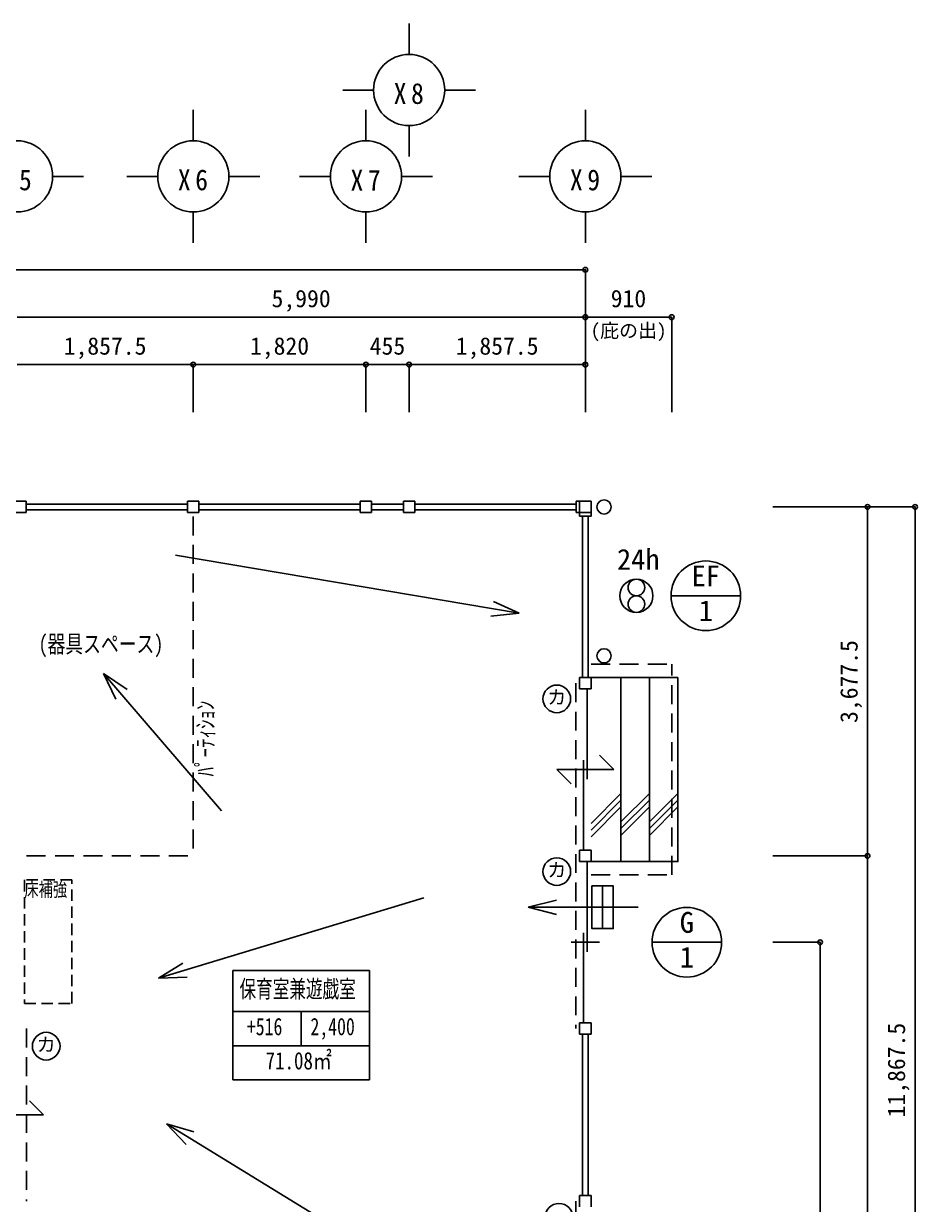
# Model space of a CAD drawing. Units: millimetres at full size, sheet at 1:100. Extents: x -40222 to 41440, y -29146 to 30741.
# Drawn here: x 16999 to 26420, y 15945 to 28389 of the extents above; entities that cross this region are included whole.
import ezdxf
from ezdxf.enums import TextEntityAlignment as Align

# ---------------------------------------------------------------- set-up
doc = ezdxf.new("R2010")
doc.units = ezdxf.units.MM
doc.header["$LTSCALE"] = 100
doc.header["$PDMODE"] = 32
doc.header["$PDSIZE"] = 50
doc.linetypes.add('DASHED1', pattern=[1.8, 1.2, -0.6])
doc.linetypes.add('DASHED2', pattern=[3, 2, -1])
for name, color, linetype in [('1-1', 2, 'Continuous'), ('1-2', 7, 'Continuous'), ('1-3', 7, 'Continuous'), ('1-5', 7, 'Continuous'), ('1-6', 4, 'Continuous'), ('1-7', 3, 'DASHED2'), ('1-8', 7, 'Continuous'), ('1-9', 7, 'Continuous'), ('1-A', 4, 'Continuous'), ('1-B', 7, 'Continuous'), ('1-D', 2, 'Continuous')]:
    doc.layers.add(name, color=color, linetype=linetype)
doc.styles.add('ＭＳ ゴシック', font='')
doc.styles.get('ＭＳ ゴシック').set_extended_font_data('MS Gothic')

msp = doc.modelspace()

# ---------------------------------------------------------------- linework, layer by layer
at = {"layer": '1-1'}
for p, q in [((17027, 23354.8), (16832, 23354.8)), ((17027, 23234.8), (17027, 23354.8)), ((18727, 23354.8), (18727, 23234.8)), ((18847, 23354.8), (18727, 23354.8)), ((18847, 23234.8), (18847, 23354.8)), ((20547, 23354.8), (20547, 23234.8)), ((20667, 23354.8), (20547, 23354.8)), ((20667, 23234.8), (20667, 23354.8)), ((21002, 23354.8), (21002, 23234.8)), ((21122, 23354.8), (21002, 23354.8)), ((21122, 23234.8), (21122, 23354.8)), ((22822, 23234.8), (22822, 23354.8)), ((22979.5, 23354.8), (22822, 23354.8)), ((22859.5, 23197.3), (22859.5, 23354.8)), ((22979.5, 23354.8), (22979.5, 23197.3)), ((17027, 23234.8), (16832, 23234.8)), ((18727, 23234.8), (18847, 23234.8)), ((20547, 23234.8), (20667, 23234.8)), ((21002, 23234.8), (21122, 23234.8)), ((22859.5, 23234.8), (22822, 23234.8)), ((22979.5, 23234.8), (22859.5, 23234.8)), ((22859.5, 23197.3), (22979.5, 23197.3)), ((22859.5, 21497.3), (22859.5, 21377.3)), ((22979.5, 21497.3), (22859.5, 21497.3)), ((22979.5, 21377.3), (22979.5, 21497.3)), ((22859.5, 21377.3), (22979.5, 21377.3)), ((22859.5, 19677.3), (22859.5, 19557.3)), ((22979.5, 19677.3), (22859.5, 19677.3)), ((22979.5, 19557.3), (22979.5, 19677.3)), ((22859.5, 19557.3), (22979.5, 19557.3)), ((22859.5, 17857.3), (22859.5, 17737.3)), ((22979.5, 17857.3), (22859.5, 17857.3)), ((22979.5, 17737.3), (22979.5, 17857.3)), ((22859.5, 17737.3), (22979.5, 17737.3)), ((22859.5, 16037.3), (22859.5, 15917.3)), ((22979.5, 16037.3), (22859.5, 16037.3)), ((22979.5, 15917.3), (22979.5, 16037.3))]:
    msp.add_line(p, q, dxfattribs=at)
at = {"layer": '1-2'}
for p, q in [((18727, 23324.8), (17027, 23324.8)), ((20547, 23324.8), (18847, 23324.8)), ((21002, 23324.8), (20667, 23324.8)), ((22822, 23324.8), (21122, 23324.8)), ((17027, 23264.8), (18727, 23264.8)), ((18847, 23264.8), (20547, 23264.8)), ((20667, 23264.8), (21002, 23264.8)), ((21122, 23264.8), (22822, 23264.8)), ((22889.5, 23197.3), (22889.5, 21497.3)), ((22949.5, 21497.3), (22949.5, 23197.3)), ((22939.5, 21377.3), (22939.5, 20427.3)), ((23219.5, 20527.3), (23069.5, 20677.3)), ((22899.5, 20627.3), (22899.5, 19677.3)), ((22769.5, 20527.3), (22619.5, 20527.3)), ((22619.5, 20527.3), (22769.5, 20377.3)), ((23069.5, 20527.3), (22769.5, 20527.3)), ((23219.5, 20527.3), (23069.5, 20527.3)), ((22939.5, 19557.3), (22939.5, 18607.3)), ((22899.5, 18807.3), (22899.5, 17857.3)), ((23069.5, 18707.3), (22769.5, 18707.3)), ((22889.5, 17737.3), (22889.5, 16037.3)), ((22949.5, 16037.3), (22949.5, 17737.3))]:
    msp.add_line(p, q, dxfattribs=at)
at = {"layer": '1-2', "linetype": 'DASHED2'}
for p in [(18787, 23194.8), (17029.5, 19617.3)]:
    msp.add_line(p, (18787, 19617.3), dxfattribs=at)
at = {"layer": '1-3'}
for p, q in [((17209.5, 16887.3), (17059.5, 17037.3)), ((16759.5, 16887.3), (17059.5, 16887.3)), ((17059.5, 16887.3), (17209.5, 16887.3))]:
    msp.add_line(p, q, dxfattribs=at)
at = {"layer": '1-5', "linetype": 'DASHED1'}
for p, q in [((17007.6, 19363.4), (17007.6, 18063.4)), ((17507.6, 19363.4), (17007.6, 19363.4)), ((17507.6, 18063.4), (17507.6, 19363.4)), ((17007.6, 18063.4), (17507.6, 18063.4))]:
    msp.add_line(p, q, dxfattribs=at)
at = {"layer": '1-5'}
for centre in [(23117.2, 23294.8), (23117.2, 21726.1)]:
    msp.add_circle(centre, 75, dxfattribs=at)
at = {"layer": '1-6', "color": 7}
for p, q in [((22979.5, 21497.3), (23894.5, 21497.3)), ((23294.5, 19557.3), (23294.5, 21497.3)), ((23594.5, 19557.3), (23594.5, 21497.3))]:
    msp.add_line(p, q, dxfattribs=at)
at = {"layer": '1-6'}
for p, q in [((22979.5, 19960.2), (23294.5, 20275.2)), ((22979.5, 19889.5), (23294.5, 20204.5)), ((23294.5, 19975.2), (23594.5, 20275.2)), ((23294.5, 19904.5), (23594.5, 20204.5)), ((23594.5, 19975.2), (23894.5, 20275.2)), ((23594.5, 19904.5), (23894.5, 20204.5)), ((22979.5, 19818.8), (23294.5, 20133.8)), ((23294.5, 19833.8), (23594.5, 20133.8)), ((23594.5, 19833.8), (23894.5, 20133.8))]:
    msp.add_line(p, q, dxfattribs=at)
at = {"layer": '1-6', "color": 7}
msp.add_lwpolyline([(22979.5, 19557.3), (23894.5, 19557.3), (23894.5, 21497.3)], dxfattribs=at)
at = {"layer": '1-7'}
for p, q in [((22979.5, 21637.3), (23829.5, 21637.3)), ((23829.5, 19417.3), (23829.5, 21637.3)), ((22979.5, 19417.3), (23829.5, 19417.3))]:
    msp.add_line(p, q, dxfattribs=at)
at = {"layer": '1-8'}
for p, q in [((21062, 28063.6), (21062, 28388.6)), ((20687, 27688.6), (20362, 27688.6)), ((21437, 27688.6), (21762, 27688.6)), ((18787, 27153.6), (18787, 27478.6)), ((20607, 27153.6), (20607, 27478.6)), ((22919.5, 27153.6), (22919.5, 27478.6)), ((21062, 27313.6), (21062, 26988.6)), ((17304.5, 26778.6), (17629.5, 26778.6)), ((18412, 26778.6), (18087, 26778.6)), ((19162, 26778.6), (19487, 26778.6)), ((20232, 26778.6), (19907, 26778.6)), ((20982, 26778.6), (21307, 26778.6)), ((22544.5, 26778.6), (22219.5, 26778.6)), ((23294.5, 26778.6), (23619.5, 26778.6)), ((18787, 26403.6), (18787, 26078.6)), ((20607, 26403.6), (20607, 26078.6)), ((22919.5, 26403.6), (22919.5, 26078.6)), ((9574.5, 25794.8), (22919.5, 25794.8)), ((22919.5, 25794.8), (22919.5, 25294.8)), ((16929.5, 25294.8), (22919.5, 25294.8)), ((22919.5, 25294.8), (23829.5, 25294.8)), ((22919.5, 25294.8), (22919.5, 24294.8)), ((22919.5, 25294.8), (22919.5, 24794.8)), ((23829.5, 25294.8), (23829.5, 24294.8)), ((16929.5, 24794.8), (18787, 24794.8)), ((18787, 24794.8), (20607, 24794.8)), ((18787, 24794.8), (18787, 24294.8)), ((20607, 24794.8), (21062, 24794.8)), ((20607, 24794.8), (20607, 24294.8)), ((21062, 24794.8), (22919.5, 24794.8)), ((21062, 24794.8), (21062, 24294.8)), ((22919.5, 24794.8), (22919.5, 24294.8)), ((25894.5, 23294.8), (24894.5, 23294.8)), ((26394.5, 23294.8), (24894.5, 23294.8)), ((25894.5, 23294.8), (25894.5, 19617.3)), ((26394.5, 11427.3), (26394.5, 23294.8)), ((25894.5, 19617.3), (24894.5, 19617.3)), ((25894.5, 19617.3), (25894.5, 11427.3)), ((25394.5, 18707.3), (24894.5, 18707.3)), ((25394.5, 18707.3), (25394.5, 11427.3))]:
    msp.add_line(p, q, dxfattribs=at)
for centre in [(21062, 27688.6), (16929.5, 26778.6), (18787, 26778.6), (20607, 26778.6), (22919.5, 26778.6)]:
    msp.add_circle(centre, 375, dxfattribs=at)
at = {"layer": '1-8', "color": 2}
for p in [(22919.5, 25794.8), (22919.5, 25294.8), (23829.5, 25294.8), (18787, 24794.8), (20607, 24794.8), (21062, 24794.8), (22919.5, 24794.8), (25894.5, 23294.8), (26394.5, 23294.8), (25894.5, 19617.3), (25394.5, 18707.3)]:
    msp.add_point(p, dxfattribs=at)
at = {"layer": '1-9'}
for p, q in [((19204.5, 18409.3), (19204.5, 17257.3)), ((20644.5, 18409.3), (19204.5, 18409.3)), ((20644.5, 17257.3), (20644.5, 18409.3)), ((19204.5, 17977.3), (20644.5, 17977.3)), ((19924.5, 17977.3), (19924.5, 17617.3)), ((19204.5, 17617.3), (20644.5, 17617.3)), ((19204.5, 17257.3), (20644.5, 17257.3))]:
    msp.add_line(p, q, dxfattribs=at)
at = {"layer": '1-A', "linetype": 'DASHED2'}
for p, q in [((22819.5, 21437.3), (22819.5, 17797.3)), ((17029.5, 17797.3), (17029.5, 15977.3)), ((22819.5, 15977.3), (22819.5, 12337.3))]:
    msp.add_line(p, q, dxfattribs=at)
at = {"layer": '1-A', "color": 2}
for centre in [(22618.7, 21272.3), (22618.7, 19452.3), (17236.4, 17612.2), (22641.5, 15808.2)]:
    msp.add_circle(centre, 145.9, dxfattribs=at)
at = {"layer": '1-B'}
for p, q in [((24556.1, 22358.6), (23822.8, 22358.6)), ((23101.8, 19301.1), (23101.8, 18851.1)), ((22315.6, 19076.1), (22615.6, 19151.1)), ((22315.6, 19076.1), (22615.6, 19001.1)), ((23476.8, 19076.1), (22315.6, 19076.1)), ((24356.1, 18707.3), (23622.8, 18707.3))]:
    msp.add_line(p, q, dxfattribs=at)
msp.add_lwpolyline([(22989.3, 19301.1), (23214.3, 19301.1), (23214.3, 18851.1), (22989.3, 18851.1)], close=True, dxfattribs=at)
for centre, radius in [((24189.5, 22358.6), 366.7), ((23457.4, 22358.6), 175), ((23457.4, 22446.1), 87.5), ((23457.4, 22271.1), 87.5), ((23989.5, 18707.3), 366.7)]:
    msp.add_circle(centre, radius, dxfattribs=at)
at = {"layer": '1-D'}
for p, q in [((22223.6, 22173.8), (18598.1, 22787.4)), ((22223.6, 22173.8), (21950.8, 22298.8)), ((22223.6, 22173.8), (21924.9, 22145.6)), ((17842, 21541), (17971.4, 21270.4)), ((17842, 21541), (18089.4, 21371.4)), ((19082.9, 20091.3), (17842, 21541)), ((21216.9, 19175.1), (18421.9, 18328.5)), ((18421.9, 18328.5), (18676.7, 18486.8)), ((18421.9, 18328.5), (18721.7, 18338.2)), ((18506, 16794.7), (18712.4, 16577)), ((18506, 16794.7), (18793.6, 16709.3)), ((20576.1, 15524.7), (18506, 16794.7))]:
    msp.add_line(p, q, dxfattribs=at)

# ---------------------------------------------------------------- texts
at = {"layer": '1-2', "style": 'ＭＳ ゴシック', "width": 0.8}
msp.add_text('ﾊﾟｰﾃｨｼｮﾝ', height=183.3, rotation=90, dxfattribs=at).set_placement((19060.8, 20454.1), align=Align.BOTTOM_LEFT)
at = {"layer": '1-8', "color": 4, "style": 'ＭＳ ゴシック'}
for s, p in [('5,990', (19612, 25344.8)), ('910', (23187, 25344.8)), ('1,857.5', (17420.7, 24844.8)), ('1,820', (19384.5, 24844.8)), ('455', (20647, 24844.8)), ('1,857.5', (21553.2, 24844.8))]:
    msp.add_text(s, height=183.3, dxfattribs=at).set_placement(p, align=Align.BOTTOM_LEFT)
at = {"layer": '1-8', "style": 'ＭＳ ゴシック'}
msp.add_text('(庇の出)', height=146.6, dxfattribs=at).set_placement((22975.6, 25036.3), align=Align.BOTTOM_LEFT)
at = {"layer": '1-8', "color": 4, "style": 'ＭＳ ゴシック'}
for s, p in [('3,677.5', (25844.5, 21018.5)), ('11,867.5', (26344.5, 16861))]:
    msp.add_text(s, height=183.3, rotation=90, dxfattribs=at).set_placement(p, align=Align.BOTTOM_LEFT)
at = {"layer": '1-8', "char_height": 219.9, "attachment_point": 7, "style": 'ＭＳ ゴシック'}
for s, insert in [('\\T1.36;\\W0.9;X8', (20899.5, 27538.6)), ('\\T1.36;\\W0.9;X5', (16767, 26628.6)), ('\\T1.36;\\W0.9;X6', (18624.5, 26628.6)), ('\\T1.36;\\W0.9;X7', (20444.5, 26628.6)), ('\\T1.36;\\W0.9;X9', (22757, 26628.6))]:
    msp.add_mtext(s, dxfattribs=dict(at, insert=insert))
at = {"layer": '1-9', "style": 'ＭＳ ゴシック'}
for s, width, p in [('(器具スペース)', 0.75, (17157.4, 21704.5)), ('保育室兼遊戯室', 0.7, (19274.5, 18068.3)), ('+516', 0.75, (19352, 17672.3)), ('2,400', 0.75, (20022, 17672.3)), ('71.08㎡', 0.8, (19549.5, 17312.3))]:
    msp.add_text(s, height=183.3, dxfattribs=dict(at, width=width)).set_placement(p, align=Align.BOTTOM_LEFT)
at = {"layer": '1-A', "color": 7, "style": 'ＭＳ ゴシック'}
for p in [(22518.7, 21172.3), (22518.7, 19352.3), (17136.4, 17512.2)]:
    msp.add_text('カ', height=146.6, dxfattribs=at).set_placement(p, align=Align.BOTTOM_LEFT)
at = {"layer": '1-A', "color": 7, "style": 'ＭＳ ゴシック', "width": 0.75}
msp.add_text('床補強', height=146.6, dxfattribs=at).set_placement((17007.2, 19146.2), align=Align.BOTTOM_LEFT)
at = {"layer": '1-B', "style": 'ＭＳ ゴシック'}
for s, p in [('24h', (23252.7, 22566.5)), ('EF', (24039.5, 22391.9)), ('1', (24114.5, 22025.3)), ('G', (23914.5, 18740.6)), ('1', (23914.5, 18373.9))]:
    msp.add_text(s, height=219.9, dxfattribs=at).set_placement(p, align=Align.BOTTOM_LEFT)

doc.saveas('drawing.dxf')
